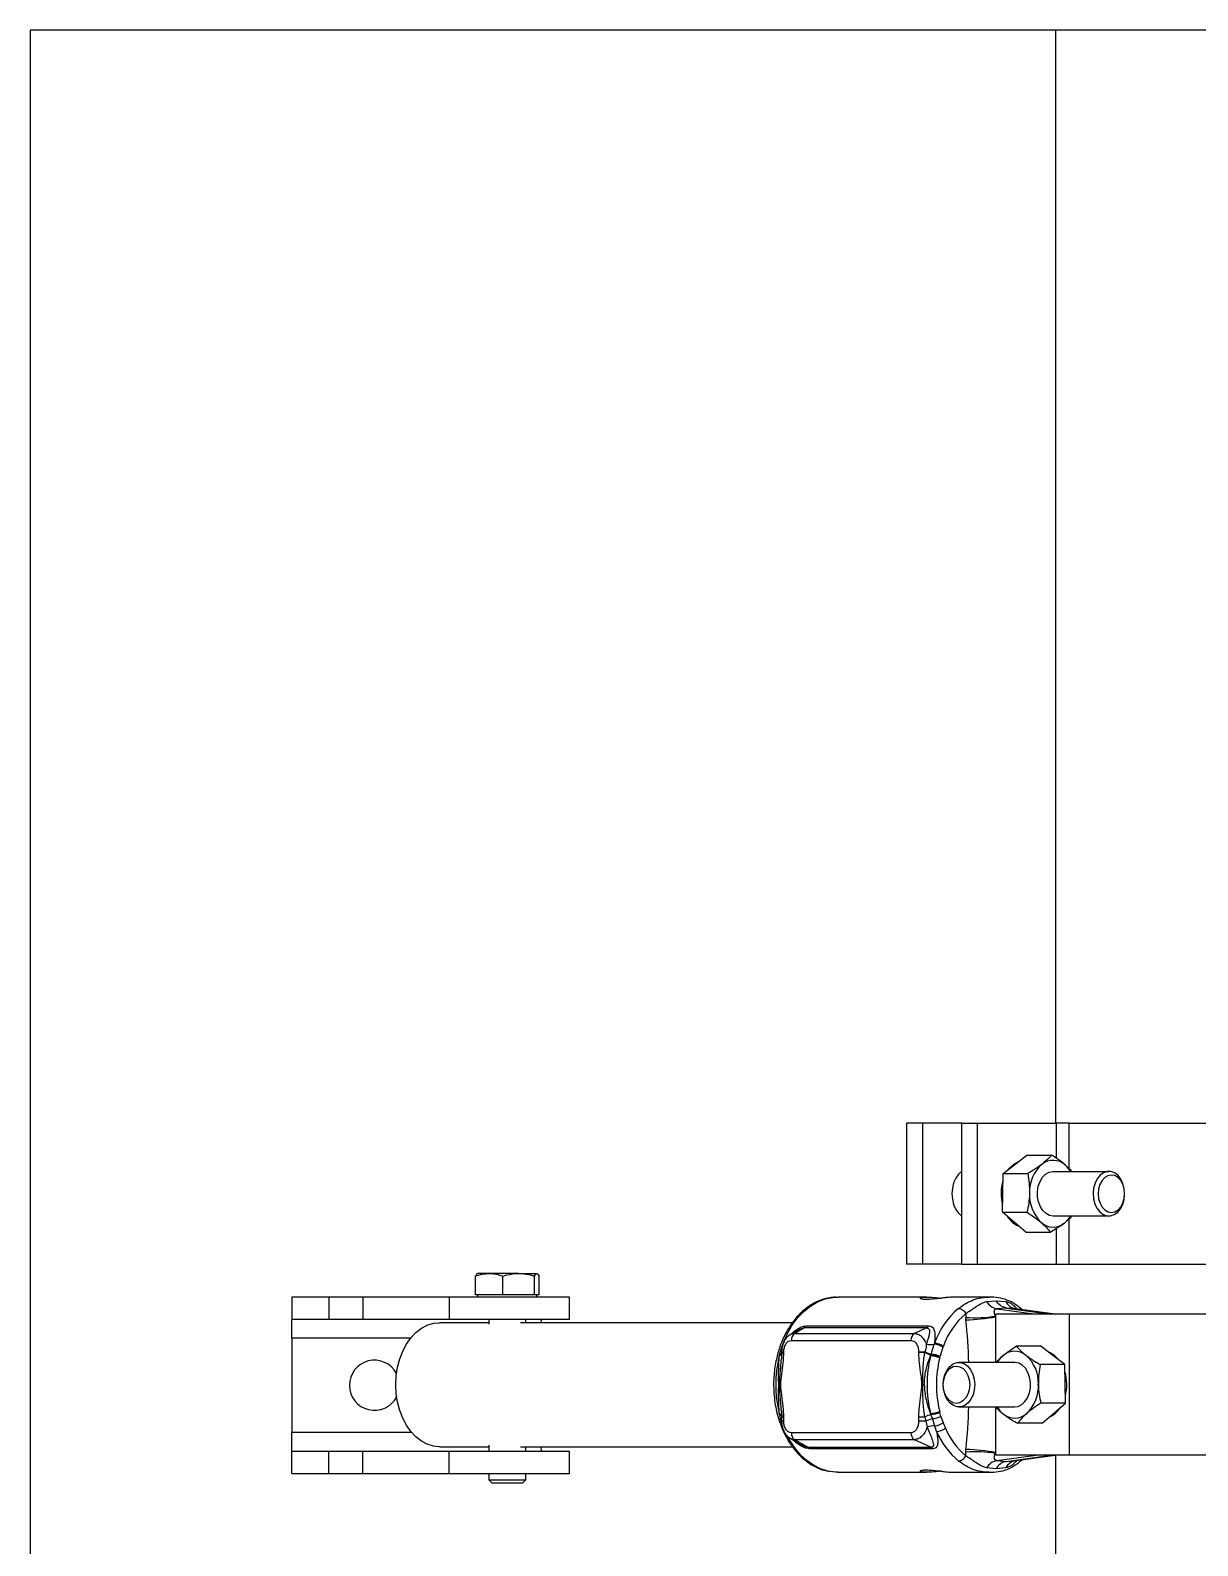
# Model space of a CAD drawing. Header units: millimetres. Extents: x 0 to 42050, y 0 to 29700.
# Drawn here: x 14712 to 17352, y 19696 to 23123 of the extents above; entities that cross this region are included whole.
import ezdxf

# ---------------------------------------------------------------- set-up
doc = ezdxf.new("R2010")
doc.units = ezdxf.units.MM
doc.header["$LTSCALE"] = 50
doc.layers.add('KVC', color=7, linetype='Continuous')

msp = doc.modelspace()

# ---------------------------------------------------------------- linework, layer by layer
at = {"color": 7, "linetype": 'Continuous', "lineweight": 25}
for p, q in [((19991.6, 23123.3), (14711.6, 23123.3)), ((14711.6, 23123.3), (14711.6, 17843.3))]:
    msp.add_line(p, q, dxfattribs=at)
msp.add_line((17030.6, 20652), (17030.6, 23123.3))
msp.add_line((17030.6, 20652), (17030.6, 23123.3))
at = {"elevation": 0}
msp.add_lwpolyline([(17030.6, 17843.3), (17030.9, 19901)], dxfattribs=at)
at = {"layer": 'KVC', "color": 3, "linetype": 'Continuous', "lineweight": 25}
for p, q in [((16728.9, 20652), (16693.3, 20652)), ((16693.3, 20652), (16693.3, 20332.9)), ((16728.9, 20652), (16728.9, 20332.9)), ((16818, 20652), (16728.9, 20652)), ((16818, 20332.9), (16818, 20652)), ((16818, 20652), (16853.6, 20652)), ((16853.6, 20332.9), (16853.6, 20652)), ((16853.6, 20652), (17031.6, 20652)), ((17060.9, 20652), (17031.6, 20652)), ((17031.6, 20652), (17031.6, 20572.7)), ((17060.9, 20652), (17678.5, 20652)), ((17060.9, 20549), (17060.9, 20652)), ((16817.4, 20542.8), (16818, 20542.8)), ((16818, 20442), (16817.4, 20442)), ((17060.9, 20332.9), (17060.9, 20435.6)), ((17031.6, 20413.5), (17031.6, 20332.9)), ((16728.9, 20332.9), (16693.3, 20332.9)), ((16818, 20332.9), (16728.9, 20332.9)), ((16818, 20332.9), (16853.6, 20332.9)), ((16853.6, 20332.9), (17031.6, 20332.9)), ((17031.6, 20332.9), (17060.9, 20332.9)), ((17060.9, 20332.9), (17678.5, 20332.9)), ((15302.9, 20258.4), (15302.9, 20208)), ((15386.9, 20258.4), (15302.9, 20258.4)), ((15386.9, 20258.4), (15386.9, 20208)), ((15463.4, 20258.4), (15386.9, 20258.4)), ((15463.4, 20258.4), (15463.4, 20208)), ((15659.1, 20258.4), (15463.4, 20258.4)), ((15659.1, 20258.4), (15659.1, 20208)), ((15930.9, 20258.4), (15659.1, 20258.4)), ((15930.9, 20208), (15930.9, 20258.4)), ((16532.5, 20258.6), (16537.6, 20258.7)), ((16737.9, 20258.7), (16537.6, 20258.7)), ((16879.7, 20258.7), (16803.1, 20258.7)), ((16827.2, 20221.2), (16827.1, 20212.8)), ((16874.3, 20248.4), (16895.7, 20250.5)), ((16895, 20110.9), (16895, 20220.1)), ((17060.9, 20220.1), (16895, 20220.1)), ((16895.7, 20250.5), (16917.4, 20248.4)), ((16918.9, 20233.9), (16897.3, 20232.3)), ((16897.3, 20232.3), (16986.6, 20220.1)), ((16918.9, 20233.9), (17019.7, 20220.1)), ((16940.1, 20232.3), (16918.9, 20233.9)), ((17029.5, 20220.1), (16939.8, 20232.4)), ((16940.1, 20232.3), (17029.4, 20220.1)), ((16954.6, 20230.3), (16953, 20231.8)), ((16953.1, 20231.4), (16954.2, 20230.4)), ((17060.9, 20220.1), (17060.9, 19901)), ((17678.5, 20220.1), (17060.9, 20220.1)), ((15386.9, 20208), (15302.9, 20208)), ((15302.9, 20166), (15302.9, 20208)), ((15463.4, 20208), (15386.9, 20208)), ((15659.1, 20208), (15463.4, 20208)), ((15748.3, 20200.8), (15637.3, 20200.8)), ((15930.9, 20208), (15659.1, 20208)), ((15748.3, 20208), (15748.3, 20197.6)), ((16435.1, 20200.8), (15819.9, 20200.8)), ((15832.2, 20200.8), (15832.2, 20208)), ((16461.8, 20189), (16440.6, 20176.5)), ((16447.9, 20183.9), (16449.2, 20184.8)), ((16738.1, 20189), (16461.8, 20189)), ((16466.6, 20193.5), (16742.9, 20193.5)), ((16738.1, 20189), (16710.9, 20176.5)), ((16827.5, 20207.2), (16827.1, 20212.8)), ((15302.9, 20166), (15302.9, 19952.4)), ((15572, 20166), (15302.9, 20166)), ((16405.8, 20129.2), (16413, 20152)), ((16414, 20154), (16413, 20152)), ((16447.9, 20184), (16429.7, 20173.4)), ((16432.8, 20160.7), (16703.1, 20160.7)), ((16440.6, 20176.5), (16710.9, 20176.5)), ((16748.6, 20129.3), (16755.6, 20151.9)), ((16756.2, 20154.3), (16755.6, 20151.9)), ((16405.6, 20127.8), (16405.3, 20126)), ((16405.8, 20129.2), (16405.6, 20127.8)), ((16410, 20117.9), (16410.2, 20120)), ((16410.8, 20133.5), (16410.1, 20120)), ((16410.7, 20135), (16410.7, 20133.5)), ((16410.7, 20135), (16415.6, 20135)), ((16410.7, 20133.5), (16415.6, 20133.5)), ((16415.6, 20133.5), (16415.6, 20135)), ((16720.3, 20135), (16735, 20135)), ((16720.3, 20135), (16720.3, 20133.5)), ((16734.7, 20133.5), (16720.3, 20133.5)), ((16735, 20135), (16734.7, 20133.5)), ((16747.3, 20125.6), (16748.1, 20127.9)), ((16748.1, 20127.9), (16748.6, 20129.3)), ((16768.1, 20121.1), (16768.6, 20123.3)), ((16768.6, 20123.3), (16769, 20124.7)), ((16775.5, 20145.4), (16769, 20124.7)), ((16776.4, 20147.8), (16775.5, 20145.4)), ((16406.4, 20060.6), (16404, 20060.6)), ((16730.1, 20060.6), (16733.1, 20060.6)), ((16405.3, 19995.1), (16405.6, 19993.3)), ((16405.6, 19993.3), (16407.2, 19984.1)), ((16411.3, 19971.8), (16407.2, 19984.1)), ((16410.1, 20001.6), (16410.8, 19987.6)), ((16410.7, 19987.6), (16410.7, 19977.7)), ((16410.7, 19987.6), (16415.6, 19987.6)), ((16415.6, 19977.7), (16415.6, 19987.6)), ((16720.3, 19987.6), (16720.3, 19977.7)), ((16720.3, 19987.6), (16734.7, 19987.6)), ((16734.7, 19987.6), (16736.9, 19977.7)), ((16747.3, 19995.5), (16748.1, 19993.2)), ((16751.5, 19983.8), (16748.1, 19993.2)), ((16757.1, 19967.5), (16751.5, 19983.8)), ((16768.6, 19997.8), (16768.1, 20000)), ((16771, 19988.8), (16768.6, 19997.8)), ((16771, 19988.8), (16775.9, 19974.2)), ((16895, 19901), (16895, 20009.6)), ((15302.9, 19910.4), (15302.9, 19952.4)), ((15574.2, 19952.4), (15302.9, 19952.4)), ((16415.6, 19977.7), (16410.7, 19977.7)), ((16703.1, 19952), (16432.8, 19952)), ((16736.9, 19977.7), (16720.3, 19977.7)), ((16736.9, 19977.7), (16739.7, 19964.3)), ((16761.1, 19954.9), (16757.1, 19967.5)), ((16775.9, 19974.2), (16780.9, 19962.2)), ((15302.9, 19860.1), (15302.9, 19910.4)), ((15302.9, 19910.4), (15386.9, 19910.4)), ((15386.9, 19860.1), (15386.9, 19910.4)), ((15386.9, 19910.4), (15463.4, 19910.4)), ((15463.4, 19860.1), (15463.4, 19910.4)), ((15463.4, 19910.4), (15659.1, 19910.4)), ((15637.3, 19920.3), (15748.3, 19920.3)), ((15659.1, 19860.1), (15659.1, 19910.4)), ((15659.1, 19910.4), (15930.9, 19910.4)), ((15748.3, 19923.5), (15748.3, 19910.4)), ((15819.9, 19920.3), (16434.9, 19920.3)), ((15832.2, 19910.4), (15832.2, 19920.3)), ((15930.9, 19860.1), (15930.9, 19910.4)), ((16429.7, 19939.3), (16454.9, 19924.5)), ((16710.9, 19936.2), (16440.6, 19936.2)), ((16469.8, 19919.1), (16440.6, 19936.2)), ((16456.3, 19923.7), (16455, 19924.6)), ((16469.8, 19919.1), (16748.4, 19919.1)), ((16752.4, 19915.6), (16473.9, 19915.6)), ((16748.4, 19919.1), (16710.9, 19936.2)), ((16827.1, 19908.3), (16827.5, 19913.9)), ((16827.2, 19899.9), (16827.1, 19908.3)), ((17060.9, 19901), (16895, 19901)), ((16897.3, 19888.8), (16986.6, 19901)), ((16897.3, 19888.8), (16918.9, 19887.2)), ((16918.9, 19887.2), (17019.7, 19901)), ((16918.9, 19887.2), (16940.1, 19888.8)), ((16940.1, 19888.8), (17029.4, 19901)), ((16940.7, 19888.9), (17029.5, 19901)), ((16953.2, 19889.7), (16954.2, 19890.7)), ((17678.5, 19901), (17060.9, 19901)), ((15302.9, 19860.1), (15386.9, 19860.1)), ((15386.9, 19860.1), (15463.4, 19860.1)), ((15463.4, 19860.1), (15659.1, 19860.1)), ((15659.1, 19860.1), (15930.9, 19860.1)), ((16537.6, 19862.4), (16737.9, 19862.4)), ((16803.1, 19862.4), (16879.7, 19862.4)), ((16895.7, 19870.6), (16874.3, 19872.7)), ((16917.4, 19872.7), (16895.7, 19870.6))]:
    msp.add_line(p, q, dxfattribs=at)
at = {"layer": 'KVC', "color": 7, "linetype": 'Continuous', "lineweight": 25}
for p, q in [((16938.4, 20558.7), (16965.5, 20579.7)), ((16965.5, 20579.7), (17021.3, 20579.7)), ((16910.7, 20494.2), (16911.4, 20537.8)), ((16911.4, 20537.8), (16938.4, 20558.7)), ((16911.4, 20537.8), (16967.2, 20537.8)), ((17024.7, 20542.8), (17150.8, 20542.8)), ((16909.9, 20450.6), (16910.7, 20494.2)), ((16909.9, 20450.6), (16965.7, 20450.6)), ((16936.3, 20427.9), (16909.9, 20450.6)), ((16962.6, 20405.2), (16936.3, 20427.9)), ((17150.8, 20442), (17024.7, 20442)), ((16962.6, 20405.2), (17018.4, 20405.2)), ((15718.6, 20263.5), (15718.6, 20306.2)), ((15749.3, 20312.2), (15723.1, 20312.2)), ((15815.9, 20312.2), (15749.3, 20312.2)), ((15780.1, 20263.5), (15780.1, 20306.2)), ((15815.9, 20312.2), (15856.9, 20312.2)), ((15851.8, 20263.5), (15851.8, 20306.2)), ((15862, 20263.5), (15862, 20306.2)), ((15749.3, 20263.5), (15718.6, 20263.5)), ((15723.1, 20263.5), (15723.1, 20258.4)), ((15780.1, 20263.5), (15749.3, 20263.5)), ((15815.9, 20263.5), (15780.1, 20263.5)), ((15851.8, 20263.5), (15815.9, 20263.5)), ((15856.9, 20263.5), (15851.8, 20263.5)), ((15862, 20263.5), (15856.9, 20263.5)), ((15857.4, 20258.4), (15857.4, 20263.5)), ((16996.9, 20147.8), (16941.1, 20147.8)), ((17024, 20126.9), (16996.9, 20147.8)), ((17051.1, 20105.9), (17024, 20126.9)), ((16937.8, 20110.9), (16811.7, 20110.9)), ((17051.1, 20105.9), (16995.3, 20105.9)), ((17051.8, 20062.3), (17051.1, 20105.9)), ((17052.5, 20018.7), (17051.8, 20062.3)), ((17052.5, 20018.7), (16996.7, 20018.7)), ((17026.2, 19996), (17052.5, 20018.7)), ((16811.7, 20010.2), (16937.8, 20010.2)), ((16999.8, 19973.3), (17026.2, 19996)), ((16999.8, 19973.3), (16944, 19973.3)), ((15748.3, 19860.1), (15748.3, 19845.5)), ((15748.3, 19845.5), (15755.2, 19838.5)), ((15748.3, 19845.5), (15806.3, 19845.5)), ((15806.3, 19845.5), (15832.2, 19845.5)), ((15825.3, 19838.5), (15832.2, 19845.5)), ((15832.2, 19845.5), (15832.2, 19860.1)), ((15755.2, 19838.5), (15803.6, 19838.5)), ((15803.6, 19838.5), (15825.3, 19838.5))]:
    msp.add_line(p, q, dxfattribs=at)
at = {"layer": 'KVC', "color": 7, "linetype": 'Continuous', "lineweight": 25, "elevation": 0, "flags": 128}
for points in [[(16934.9, 20558.7), (16944.5, 20564.5), (16947.5, 20565.7)], [(16923.9, 20547.5), (16926.2, 20550.4), (16934.9, 20558.7)], [(17024.7, 20442), (17016.7, 20443.3), (17008.6, 20447.4), (17001.5, 20454.2), (16995.7, 20463.1), (16991.6, 20473.8), (16989.4, 20485.5), (16989.2, 20497.7), (16991.1, 20509.5), (16995, 20520.3), (17000.6, 20529.6), (17007.6, 20536.6), (17015.5, 20541.1), (17024, 20542.8), (17024.7, 20542.8)], [(17116.3, 20505.2), (17115.1, 20493.1), (17116, 20481.1), (17119, 20469.6), (17123.8, 20459.5), (17130.1, 20451.4), (17137.7, 20445.6), (17146, 20442.5), (17154.6, 20442.3), (17162.9, 20445.1), (17170.6, 20450.6), (17177.1, 20458.5), (17182.1, 20468.4), (17185.2, 20479.7), (17186.4, 20491.7), (17185.5, 20503.8), (17182.5, 20515.2), (17177.8, 20525.3), (17171.4, 20533.5), (17163.9, 20539.3), (17155.5, 20542.4), (17147, 20542.5), (17138.6, 20539.8), (17130.9, 20534.3), (17124.4, 20526.4), (17119.4, 20516.5), (17116.3, 20505.2)], [(17127.5, 20503.1), (17126.6, 20492.2), (17127.6, 20481.2), (17130.7, 20471.1), (17135.5, 20462.3), (17141.7, 20455.7), (17148.9, 20451.5), (17156.7, 20450.1), (17164.4, 20451.7), (17171.6, 20455.9), (17177.8, 20462.7), (17182.5, 20471.5), (17185.4, 20481.7), (17186.4, 20492.7), (17185.3, 20503.6), (17182.3, 20513.8), (17177.5, 20522.5), (17171.3, 20529.2), (17164, 20533.4), (17156.3, 20534.7), (17148.6, 20533.2), (17141.4, 20528.9), (17135.2, 20522.1), (17130.5, 20513.3), (17127.5, 20503.1)], [(17027.6, 20126.9), (17017.9, 20132.7), (17014.9, 20133.9)], [(17038.5, 20115.7), (17036.2, 20118.5), (17027.6, 20126.9)], [(16846.2, 20073.3), (16847.3, 20061.3), (16846.4, 20049.2), (16843.5, 20037.8), (16838.7, 20027.7), (16832.3, 20019.5), (16824.8, 20013.7), (16816.5, 20010.6), (16807.9, 20010.5), (16799.5, 20013.2), (16791.9, 20018.7), (16785.3, 20026.6), (16780.4, 20036.5), (16777.2, 20047.8), (16776.1, 20059.9), (16777, 20071.9), (16779.9, 20083.4), (16784.7, 20093.4), (16791, 20101.6), (16798.6, 20107.4), (16806.9, 20110.5), (16815.5, 20110.7), (16823.9, 20107.9), (16831.5, 20102.4), (16838, 20094.5), (16843, 20084.6), (16846.2, 20073.3)], [(16834.9, 20071.2), (16835.9, 20060.3), (16834.8, 20049.3), (16831.8, 20039.2), (16827, 20030.5), (16820.8, 20023.8), (16813.5, 20019.6), (16805.8, 20018.3), (16798, 20019.8), (16790.8, 20024.1), (16784.7, 20030.8), (16780, 20039.6), (16777, 20049.9), (16776.1, 20060.8), (16777.1, 20071.8), (16780.2, 20081.9), (16785, 20090.6), (16791.2, 20097.3), (16798.4, 20101.5), (16806.2, 20102.8), (16813.9, 20101.3), (16821.1, 20097), (16827.2, 20090.3), (16832, 20081.5), (16834.9, 20071.2)], [(16937.8, 20010.2), (16945.7, 20011.4), (16953.8, 20015.5), (16961, 20022.3), (16966.8, 20031.2), (16970.9, 20041.9), (16973.1, 20053.6), (16973.2, 20065.8), (16971.3, 20077.6), (16967.5, 20088.5), (16961.9, 20097.7), (16954.9, 20104.8), (16946.9, 20109.3), (16938.4, 20110.9), (16937.8, 20110.9)]]:
    msp.add_lwpolyline(points, dxfattribs=at)
at = {"layer": 'KVC', "color": 3, "linetype": 'Continuous', "lineweight": 25, "elevation": 0, "flags": 128}
for points in [[(16818, 20543.2), (16810.8, 20536.8), (16804.5, 20527.8), (16799.7, 20517), (16796.7, 20505), (16795.7, 20492.4), (16796.7, 20479.8), (16799.7, 20467.8), (16804.5, 20457.1), (16810.8, 20448.1), (16818, 20441.7)], [(16414, 20154), (16423.2, 20175), (16434.1, 20194.3), (16446.7, 20211.4), (16460.7, 20226.2), (16475.8, 20238.5), (16492, 20248), (16508.8, 20254.5), (16526.1, 20258.1), (16532.5, 20258.6)], [(15637.3, 19920.3), (15623.2, 19921.7), (15609.4, 19926), (15596.1, 19933), (15583.7, 19942.6), (15572.4, 19954.6), (15562.4, 19968.7), (15553.9, 19984.7), (15547.1, 20002.3), (15542.2, 20021), (15539.2, 20040.6), (15538.2, 20060.6), (15539.2, 20080.5), (15542.2, 20100.1), (15547.1, 20118.8), (15553.9, 20136.4), (15562.4, 20152.4), (15572.4, 20166.5), (15583.7, 20178.5), (15596.1, 20188.1), (15609.4, 20195.1), (15623.2, 20199.4), (15637.3, 20200.8)], [(16405.6, 20127.8), (16407, 20128.3), (16408.2, 20128.9), (16409.2, 20129.6), (16410, 20130.3), (16410.6, 20131), (16410.9, 20131.8), (16411, 20132.2)], [(16537.6, 19862.4), (16532.4, 19862.5), (16515.5, 19864.8), (16498.8, 19870.1), (16482.8, 19878.2), (16467.5, 19888.9), (16453.3, 19902.2), (16440.3, 19917.9), (16428.8, 19935.6), (16424.9, 19942.7)]]:
    msp.add_lwpolyline(points, dxfattribs=at)
at = {"layer": 'KVC', "color": 7, "linetype": 'Continuous', "lineweight": 25}
for centre, radius, start, end in [((17024.7, 20527.2), 40.7, 47.0317, 129.2072), ((17054.7, 20496.5), 83.5, 131.8131, 181.6095), ((17010, 20508.7), 64.3, 32.0392, 48.6837), ((17011.3, 20492.4), 104.3, 163.9836, 194.1353), ((17057.3, 20489.4), 86.2, 176.7931, 225.4848), ((16966.8, 20468.6), 53.2, 212.0849, 246.4669), ((17024.6, 20457.6), 40.7, 227.0317, 309.2072), ((17011.6, 20474.9), 62.2, 308.4204, 328.1652), ((16952.4, 20076.9), 64.3, 131.3163, 147.9608), ((16937.7, 20095.4), 40.7, 50.7928, 132.9683), ((16907.8, 20064.7), 83.5, 358.3905, 48.1869), ((16951.1, 20060.5), 104.3, 345.8647, 16.0164), ((16905.1, 20057.5), 86.2, 314.5152, 3.2069), ((16950.8, 20043), 62.2, 211.8348, 231.5796), ((16937.9, 20025.8), 40.7, 230.7928, 312.9683), ((16995.6, 20036.7), 53.2, 293.5331, 327.9151)]:
    msp.add_arc(centre, radius, start, end, dxfattribs=at)
at = {"layer": 'KVC', "color": 3, "linetype": 'Continuous', "lineweight": 25}
for centre, radius, start, end in [((16928.8, 20093.1), 183.1, 130.1211, 160.4817), ((16937, 20090.9), 170.4, 130.1211, 160.4817), ((16903.9, 20266.1), 34.5, 210.8626, 258.9424), ((16945.9, 20264.4), 32.7, 209.3376, 259.9033), ((16455.8, 20200.1), 12.6, 298.5499, 328.6184), ((16732.1, 20200.1), 12.6, 298.5499, 328.6184), ((16848.8, 20485.3), 273.3, 265.4531, 279.5872), ((16817, 20636.8), 429.8, 271.4015, 280.4773), ((15365.8, 20060.9), 1469, 1.9506, 5.7127), ((16450.2, 20161.9), 17.5, 123.4724, 183.8456), ((16720.6, 20161.9), 17.5, 123.4724, 183.8456), ((16748.6, 20181.4), 30.3, 249.384, 283.2905), ((16752.6, 20108.5), 43.5, 58.1751, 85.9797), ((16753.7, 20112), 42.4, 57.6789, 86.5871), ((15489.8, 20059.2), 56.7, 28.0828, 332.5333), ((16673.1, 20060.6), 275.7, 166.2597, 193.7403), ((16403.9, 20134.1), 8.16, 280.1819, 325.3493), ((16404.4, 20136.4), 7.36, 280.8297, 332.6485), ((16824.8, 20330.1), 216.3, 245.3628, 249.2235), ((16815.7, 20308.8), 191.6, 245.0883, 249.5013), ((17015.3, 20060.6), 275.8, 166.3559, 193.6441), ((16744.9, 20064.4), 61.3, 67.7645, 87.7467), ((16745.4, 20067.6), 60.3, 67.3668, 87.467), ((16745.8, 20069.7), 59.7, 67.1058, 87.2752), ((17017.5, 20060.6), 256.7, 166.3559, 193.6441), ((16403.8, 19987), 8.2, 35.0506, 79.7475), ((16404.4, 19986.3), 7.07, 21.5682, 80.343), ((16404.6, 19975.3), 9.24, 48.9036, 73.2555), ((16824.8, 19791), 216.3, 110.7765, 114.6372), ((16789.6, 19872.9), 117.3, 108.9322, 116.6765), ((16744.9, 20056.7), 61.3, 272.2533, 292.2355), ((16745.4, 20053.5), 60.3, 272.533, 292.6332), ((16747.7, 20039.7), 56, 273.8877, 294.5999), ((15365.8, 20060.2), 1469, 354.2873, 358.0494), ((16450.2, 19950.8), 17.5, 176.1544, 236.5276), ((16720.6, 19950.8), 17.5, 176.1544, 236.5276), ((16754.3, 19933.3), 34.3, 85.2501, 115.2333), ((16752.4, 20010.4), 43.1, 276.3073, 302.9866), ((16758.6, 19992.4), 37.6, 273.9425, 306.6165), ((16924.2, 20024), 177.2, 202.974, 230.1956), ((16932.7, 20026.6), 164.9, 202.974, 230.1956), ((16464.1, 19908.4), 12.1, 36.3321, 61.8618), ((16742.7, 19908.4), 12.1, 36.3321, 61.8618), ((16817, 19484.3), 429.8, 79.5227, 88.5985), ((16848.8, 19635.8), 273.3, 80.4128, 94.547), ((16903.9, 19855), 34.5, 101.0577, 149.1381), ((16945.9, 19856.7), 32.7, 100.0972, 150.6666)]:
    msp.add_arc(centre, radius, start, end, dxfattribs=at)
at = {"layer": 'KVC', "color": 7, "linetype": 'Continuous', "lineweight": 25}
for points, knots in [([(17021.3, 20579.7), (17019.8, 20577.9), (17013.7, 20571.1), (17005.3, 20564), (16999, 20558.7)], [0, 0, 0, 0, 0.257551, 1, 1, 1, 1]), ([(17052.4, 20557), (17051.8, 20557.5), (17047, 20561.6), (17037.1, 20569.3), (17026.6, 20576.2), (17021.3, 20579.7)], [0, 0, 0, 0, 0.07009, 0.530784, 1, 1, 1, 1]), ([(16999, 20558.7), (16996.5, 20556.8), (16987.1, 20549.8), (16975.6, 20542.9), (16967.2, 20537.8)], [0, 0, 0, 0, 0.268634, 1, 1, 1, 1]), ([(16967.2, 20537.8), (16968.4, 20530.7), (16970.8, 20516.4), (16971.1, 20501.6), (16971.2, 20494.2)], [0, 0, 0, 0, 0.495458, 1, 1, 1, 1]), ([(17066.8, 20542.8), (17066.1, 20543.7), (17062.2, 20548.3), (17056.8, 20553.1), (17052.4, 20557)], [0, 0, 0, 0, 0.186759, 1, 1, 1, 1]), ([(16971.2, 20494.2), (16971.2, 20493.2), (16971, 20485.3), (16969.7, 20470.6), (16967.1, 20457.3), (16965.7, 20450.6)], [0, 0, 0, 0, 0.07009, 0.530784, 1, 1, 1, 1]), ([(16965.7, 20450.6), (16971.3, 20446.9), (16982.7, 20439.4), (16992.1, 20431.8), (16996.9, 20427.9)], [0, 0, 0, 0, 0.495458, 1, 1, 1, 1]), ([(16996.9, 20427.9), (16997.5, 20427.3), (17002.2, 20423.3), (17010, 20415.6), (17015.6, 20408.7), (17018.4, 20405.2)], [0, 0, 0, 0, 0.07009, 0.530784, 1, 1, 1, 1]), ([(17050.3, 20426.1), (17047.8, 20424.2), (17038.3, 20417.1), (17026.8, 20410.2), (17018.4, 20405.2)], [0, 0, 0, 0, 0.268634, 1, 1, 1, 1]), ([(17068, 20442), (17067.9, 20442), (17063.2, 20436.8), (17056.7, 20431.4), (17050.3, 20426.1)], [0, 0, 0, 0, 0.018168, 1, 1, 1, 1]), ([(15718.6, 20306.2), (15723.6, 20307.8), (15733.6, 20311.2), (15744.1, 20311.8), (15749.3, 20312.2)], [0, 0, 0, 0, 0.495458, 1, 1, 1, 1]), ([(15723.7, 20312.2), (15723.5, 20312.2), (15722.6, 20312.1), (15720.9, 20310.8), (15719.3, 20307.7), (15718.6, 20306.2)], [0, 0, 0, 0, 0.070086, 0.530782, 1, 1, 1, 1]), ([(15749.3, 20312.2), (15750, 20312.2), (15755.6, 20312.1), (15766, 20310.8), (15775.3, 20307.7), (15780.1, 20306.2)], [0, 0, 0, 0, 0.070086, 0.530782, 1, 1, 1, 1]), ([(15780.1, 20306.2), (15783.1, 20307.1), (15794.8, 20310.6), (15806.9, 20311.5), (15815.9, 20312.2)], [0, 0, 0, 0, 0.257551, 1, 1, 1, 1]), ([(15815.9, 20312.2), (15819.2, 20312.1), (15831.3, 20311.7), (15843.1, 20308.5), (15851.8, 20306.2)], [0, 0, 0, 0, 0.268634, 1, 1, 1, 1]), ([(15851.8, 20306.2), (15852.6, 20307.8), (15854.3, 20311.2), (15856, 20311.8), (15856.9, 20312.2)], [0, 0, 0, 0, 0.495458, 1, 1, 1, 1]), ([(15856.9, 20312.2), (15857, 20312.2), (15857.9, 20312.1), (15859.6, 20310.8), (15861.2, 20307.7), (15862, 20306.2)], [0, 0, 0, 0, 0.070086, 0.530782, 1, 1, 1, 1]), ([(16895.7, 20110.9), (16896.4, 20111.8), (16900.2, 20116.4), (16905.6, 20121.2), (16910, 20125.1)], [0, 0, 0, 0, 0.186759, 1, 1, 1, 1]), ([(16910, 20125.1), (16910.6, 20125.7), (16915.4, 20129.7), (16925.4, 20137.4), (16935.9, 20144.3), (16941.1, 20147.8)], [0, 0, 0, 0, 0.07009, 0.530784, 1, 1, 1, 1]), ([(16941.1, 20147.8), (16942.7, 20146), (16948.7, 20139.2), (16957.2, 20132.1), (16963.4, 20126.9)], [0, 0, 0, 0, 0.257551, 1, 1, 1, 1]), ([(16963.4, 20126.9), (16966, 20125), (16975.4, 20117.9), (16986.9, 20111), (16995.3, 20105.9)], [0, 0, 0, 0, 0.268634, 1, 1, 1, 1]), ([(16995.3, 20105.9), (16994.1, 20098.8), (16991.6, 20084.5), (16991.4, 20069.8), (16991.2, 20062.3)], [0, 0, 0, 0, 0.495458, 1, 1, 1, 1]), ([(16991.2, 20062.3), (16991.2, 20061.3), (16991.4, 20053.4), (16992.7, 20038.7), (16995.4, 20025.4), (16996.7, 20018.7)], [0, 0, 0, 0, 0.07009, 0.5307844, 1, 1, 1, 1]), ([(16996.7, 20018.7), (16991.1, 20015), (16979.8, 20007.6), (16970.3, 19999.9), (16965.6, 19996)], [0, 0, 0, 0, 0.495458, 1, 1, 1, 1]), ([(16894.4, 20010.2), (16894.5, 20010.1), (16899.2, 20004.9), (16905.7, 19999.5), (16912.2, 19994.2)], [0, 0, 0, 0, 0.018168, 1, 1, 1, 1]), ([(16912.2, 19994.2), (16914.7, 19992.3), (16924.1, 19985.2), (16935.6, 19978.3), (16944, 19973.3)], [0, 0, 0, 0, 0.268634, 1, 1, 1, 1]), ([(16965.6, 19996), (16965, 19995.5), (16960.3, 19991.4), (16952.4, 19983.7), (16946.8, 19976.8), (16944, 19973.3)], [0, 0, 0, 0, 0.07009, 0.530784, 1, 1, 1, 1])]:
    msp.add_open_spline(points, degree=3, knots=knots, dxfattribs=at)
at = {"layer": 'KVC', "color": 3, "linetype": 'Continuous', "lineweight": 25}
for points, knots in [([(16532.1, 20258.3), (16527.9, 20258.1), (16518.2, 20257.5), (16503.9, 20253.7), (16489.9, 20248.2), (16474.5, 20239.8), (16456.8, 20226.5), (16439.2, 20207.6), (16424.9, 20186.6), (16414.5, 20166.7), (16405.4, 20143.9), (16397.7, 20116.5), (16393.4, 20088.2), (16392.3, 20062.6), (16392.9, 20041.4), (16395.2, 20020.3), (16399.3, 19999.1), (16404.8, 19979.4), (16411.4, 19961.9), (16417.6, 19948.4), (16423.6, 19937.4), (16429.6, 19927.5), (16437.2, 19916.8), (16447.5, 19904.4), (16462.1, 19890.3), (16482, 19876.4), (16501.7, 19867.5), (16514.8, 19865), (16518.9, 19864.1)], [0, 0, 0, 0, 0.028367, 0.065153, 0.09807, 0.127125, 0.178718, 0.237983, 0.282514, 0.32525, 0.363008, 0.415343, 0.47645, 0.510718, 0.54745, 0.585376, 0.61997, 0.660277, 0.693949, 0.721517, 0.742187, 0.76404, 0.787374, 0.818244, 0.859127, 0.910097, 0.971198, 1, 1, 1, 1]), ([(16735.7, 20253.3), (16734.2, 20253.4), (16731, 20253.5), (16727.6, 20254.1), (16725.3, 20254.9), (16724.2, 20255.7), (16724.5, 20256.7), (16726, 20257.5), (16728.9, 20258.2), (16732.9, 20258.7), (16738, 20258.8), (16743.8, 20258.6), (16750.5, 20258.2), (16757.6, 20257.5), (16764.4, 20256.8), (16768.7, 20256.3), (16770.6, 20256)], [0, 0, 0, 0, 0.0716383, 0.1453948, 0.2170212, 0.2906562, 0.3635266, 0.4384842, 0.5116892, 0.5871074, 0.6587462, 0.7325265, 0.8031656, 0.8758013, 0.9474468, 1, 1, 1, 1]), ([(16803.1, 20258.7), (16802.7, 20258.7), (16800.7, 20258.8), (16796, 20258.6), (16789.4, 20258.1), (16782.1, 20257.4), (16774.6, 20256.5), (16766.8, 20255.6), (16759.2, 20254.7), (16751.7, 20254), (16745.3, 20253.5), (16739.9, 20253.3), (16737.1, 20253.3), (16735.7, 20253.3)], [0, 0, 0, 0, 0.024351, 0.123163, 0.224831, 0.32395, 0.425818, 0.527223, 0.63151, 0.733798, 0.839168, 0.918841, 1, 1, 1, 1]), ([(16954.4, 20230.7), (16949, 20234.9), (16938.4, 20243.1), (16920.8, 20252.6), (16901, 20257.7), (16886.8, 20258.4), (16879.7, 20258.7)], [0, 0, 0, 0, 0.257731, 0.512244, 0.757756, 1, 1, 1, 1]), ([(16827.2, 20221.2), (16834.6, 20226.3), (16844, 20232.8), (16853.7, 20239.2), (16855.6, 20240.4), (16855.6, 20240.4), (16855.6, 20240.4), (16855.7, 20240.4), (16855.8, 20240.5), (16856.3, 20240.9), (16858.3, 20242.1), (16864.5, 20245.8), (16870.2, 20247.3), (16874.3, 20248.4)], [0, 0, 0, 0, 0.481039, 0.602181, 0.602186, 0.602227, 0.602336, 0.602745, 0.604321, 0.610506, 0.634933, 0.730908, 1, 1, 1, 1]), ([(16894.3, 20215.8), (16893.5, 20217.6), (16891.9, 20221.3), (16891.4, 20225.7), (16892, 20228.7), (16893.1, 20230.6), (16894.8, 20231.9), (16896.5, 20232.2), (16897.3, 20232.3)], [0, 0, 0, 0, 0.250384, 0.499914, 0.630835, 0.74968, 0.877121, 1, 1, 1, 1]), ([(16918.9, 20233.9), (16914.9, 20235), (16907, 20237.2), (16899.6, 20244.6), (16896.3, 20249.6), (16895.7, 20250.5)], [0, 0, 0, 0, 0.45132, 0.902622, 1, 1, 1, 1]), ([(16917.4, 20248.4), (16918.5, 20248.2), (16921, 20247.8), (16925.1, 20246.4), (16931.4, 20243.1), (16937.4, 20237.8), (16941.7, 20233.5), (16943.3, 20231.9)], [0, 0, 0, 0, 0.104556, 0.237787, 0.40129, 0.773507, 1, 1, 1, 1]), ([(15869.3, 20208), (15868.4, 20207.4), (15867, 20206.5), (15866.2, 20202.9), (15866.1, 20201), (15866.1, 20200.8)], [0, 0, 0, 0, 0.62743, 0.967049, 1, 1, 1, 1]), ([(16430.8, 20174), (16433, 20176.2), (16439.5, 20182.6), (16449.9, 20188.9), (16460, 20192.9), (16464.4, 20193.3), (16466.6, 20193.5)], [0, 0, 0, 0, 0.2061426, 0.6065198, 0.8100563, 1, 1, 1, 1]), ([(16449.2, 20184.8), (16451.5, 20185.9), (16454.8, 20187.6), (16459.1, 20188.8), (16461, 20188.9), (16461.8, 20189)], [0, 0, 0, 0, 0.501963, 0.758375, 1, 1, 1, 1]), ([(16738.1, 20189), (16739, 20188.9), (16740.8, 20188.8), (16743.3, 20187.5), (16745.6, 20183.6), (16744.5, 20172.7), (16740.6, 20160.9), (16737.9, 20153)], [0, 0, 0, 0, 0.060558, 0.125315, 0.251253, 0.501034, 1, 1, 1, 1]), ([(16742.9, 20193.5), (16744.8, 20193.3), (16748.7, 20192.9), (16753.8, 20189), (16757, 20181), (16757.7, 20168.8), (16756.7, 20159.1), (16756.2, 20154.3)], [0, 0, 0, 0, 0.11976, 0.248499, 0.500441, 0.749848, 1, 1, 1, 1]), ([(16429.7, 20173.3), (16426.7, 20171.1), (16420.9, 20166.9), (16415, 20157), (16411.3, 20146.2), (16410.9, 20138.7), (16410.7, 20135)], [0, 0, 0, 0, 0.263726, 0.517052, 0.761784, 1, 1, 1, 1]), ([(16415.6, 20135), (16415.8, 20138.3), (16416.1, 20143.3), (16418.3, 20149.3), (16420.5, 20153.4), (16423.2, 20156.7), (16427.2, 20159.8), (16430.6, 20160.4), (16432.8, 20160.7)], [0, 0, 0, 0, 0.247485, 0.379031, 0.50893, 0.637281, 0.764819, 1, 1, 1, 1]), ([(16440.6, 20176.5), (16437.7, 20176.3), (16433.6, 20175.9), (16430.2, 20173.3), (16429.1, 20172.5)], [0, 0, 0, 0, 0.68536, 1, 1, 1, 1]), ([(16703.1, 20160.7), (16705.3, 20160.4), (16708.7, 20159.8), (16712.7, 20156.7), (16715.4, 20153.4), (16717.6, 20149.3), (16719.7, 20143.3), (16720.1, 20138.3), (16720.3, 20135)], [0, 0, 0, 0, 0.235181, 0.362605, 0.49107, 0.620857, 0.752515, 1, 1, 1, 1]), ([(16710.9, 20176.5), (16713.5, 20176.1), (16718.8, 20175.4), (16726.2, 20170.4), (16733, 20163), (16736.3, 20156.4), (16737.9, 20153)], [0, 0, 0, 0, 0.249664, 0.498482, 0.74209, 1, 1, 1, 1]), ([(16737.9, 20153), (16737.8, 20150.1), (16737.5, 20144.3), (16735.8, 20138.1), (16735, 20135)], [0, 0, 0, 0, 0.492427, 1, 1, 1, 1]), ([(16404, 20060.6), (16403.9, 20071.8), (16403.6, 20094.4), (16404.7, 20115.5), (16405.3, 20126)], [0, 0, 0, 0, 0.50123, 1, 1, 1, 1]), ([(16406.4, 20060.6), (16406.4, 20064.8), (16406.5, 20072.6), (16407.3, 20084.5), (16408.2, 20095.4), (16409.2, 20106.7), (16409.7, 20113.9), (16410, 20117.9)], [0, 0, 0, 0, 0.222657, 0.406935, 0.618424, 0.791147, 1, 1, 1, 1]), ([(16415.6, 19987.6), (16415.3, 19995.6), (16414.6, 20012.1), (16410.9, 20036), (16407.7, 20060.3), (16410.8, 20084.8), (16414.6, 20108.8), (16415.3, 20125.5), (16415.6, 20133.5)], [0, 0, 0, 0, 0.162197, 0.336711, 0.49811, 0.660779, 0.836617, 1, 1, 1, 1]), ([(16720.3, 20133.5), (16720.6, 20125.5), (16721.3, 20108.8), (16725.1, 20084.8), (16728.2, 20060.3), (16725, 20036), (16721.2, 20012.1), (16720.6, 19995.6), (16720.3, 19987.6)], [0, 0, 0, 0, 0.163351, 0.339202, 0.50189, 0.663271, 0.837771, 1, 1, 1, 1]), ([(16730.1, 20060.6), (16730.1, 20065.6), (16730.1, 20075), (16730.3, 20089.2), (16730.9, 20103.9), (16732.1, 20118.9), (16733.9, 20128.9), (16734.7, 20133.5)], [0, 0, 0, 0, 0.20591, 0.384544, 0.582015, 0.810603, 1, 1, 1, 1]), ([(16733.1, 20060.6), (16733.9, 20071.8), (16735.6, 20094.1), (16743.4, 20115.1), (16747.3, 20125.6)], [0, 0, 0, 0, 0.501277, 1, 1, 1, 1]), ([(16405.3, 19995.1), (16404.7, 20005.6), (16403.6, 20026.7), (16403.9, 20049.3), (16404, 20060.6)], [0, 0, 0, 0, 0.49877, 1, 1, 1, 1]), ([(16410.2, 19998.8), (16410.1, 20001.6), (16409.6, 20010.3), (16408.2, 20025), (16406.7, 20042.8), (16406.5, 20054.6), (16406.4, 20060.6)], [0, 0, 0, 0, 0.139456, 0.426057, 0.713037, 1, 1, 1, 1]), ([(16734.7, 19987.6), (16733.9, 19992.2), (16732.1, 20002.2), (16730.9, 20017.2), (16730.3, 20031.9), (16730.1, 20046.1), (16730.1, 20055.5), (16730.1, 20060.6)], [0, 0, 0, 0, 0.18954, 0.417653, 0.615578, 0.794166, 1, 1, 1, 1]), ([(16733.1, 20060.6), (16733.9, 20049.3), (16735.6, 20027), (16743.4, 20006), (16747.3, 19995.5)], [0, 0, 0, 0, 0.501277, 1, 1, 1, 1]), ([(16410.7, 19977.7), (16410.9, 19974), (16411.3, 19966.5), (16415, 19955.7), (16420.9, 19945.9), (16426.7, 19941.6), (16429.7, 19939.4)], [0, 0, 0, 0, 0.238218, 0.48295, 0.736276, 1, 1, 1, 1]), ([(16432.8, 19952), (16430.6, 19952.3), (16427.2, 19952.9), (16423.2, 19956.1), (16420.5, 19959.4), (16418.3, 19963.4), (16416.1, 19969.4), (16415.8, 19974.4), (16415.6, 19977.7)], [0, 0, 0, 0, 0.235181, 0.362605, 0.49107, 0.620857, 0.752515, 1, 1, 1, 1]), ([(16720.3, 19977.7), (16720.1, 19974.4), (16719.7, 19969.5), (16717.6, 19963.4), (16715.4, 19959.4), (16712.7, 19956.1), (16708.7, 19952.9), (16705.3, 19952.3), (16703.1, 19952)], [0, 0, 0, 0, 0.247485, 0.379031, 0.50893, 0.637281, 0.764819, 1, 1, 1, 1]), ([(16739.7, 19964.3), (16738.1, 19960.3), (16735, 19952.5), (16727.8, 19943.6), (16719.6, 19937.5), (16713.8, 19936.7), (16710.9, 19936.2)], [0, 0, 0, 0, 0.260557, 0.502006, 0.75096, 1, 1, 1, 1]), ([(16739.7, 19964.3), (16741.8, 19959.4), (16746.1, 19949.6), (16751.1, 19936.5), (16753.9, 19927.7), (16753.8, 19922.9), (16753.1, 19920.8), (16751.5, 19919.3), (16749.4, 19919.1), (16748.4, 19919.1)], [0, 0, 0, 0, 0.250193, 0.499491, 0.749057, 0.817737, 0.876704, 0.941457, 1, 1, 1, 1]), ([(16761.1, 19954.9), (16761.7, 19951.6), (16762.8, 19945.1), (16763.8, 19936.5), (16763.9, 19929.5), (16763.2, 19923.9), (16761.5, 19919.5), (16758.3, 19916.3), (16754.4, 19915.8), (16752.4, 19915.6)], [0, 0, 0, 0, 0.174294, 0.339934, 0.498854, 0.624119, 0.749452, 0.875094, 1, 1, 1, 1]), ([(15865.9, 19920.3), (15866.1, 19918), (15866.4, 19913.9), (15867.8, 19911), (15868.8, 19910.7), (15869.3, 19910.4)], [0, 0, 0, 0, 0.383609, 0.681568, 1, 1, 1, 1]), ([(16440.6, 19936.2), (16437.4, 19936.5), (16433.2, 19936.8), (16429.9, 19939.5), (16429.1, 19940.2)], [0, 0, 0, 0, 0.764456, 1, 1, 1, 1]), ([(16473.9, 19915.6), (16471.5, 19915.8), (16466.9, 19916.3), (16458.8, 19919.6), (16451, 19924), (16443.8, 19928.9), (16439.6, 19932.9), (16437.6, 19934.7)], [0, 0, 0, 0, 0.204005, 0.408622, 0.612539, 0.816812, 1, 1, 1, 1]), ([(16469.8, 19919.1), (16468.9, 19919.1), (16467, 19919.2), (16462.3, 19920.6), (16458.7, 19922.5), (16456.3, 19923.7)], [0, 0, 0, 0, 0.237708, 0.495914, 1, 1, 1, 1]), ([(16874.3, 19872.7), (16870.2, 19873.8), (16862.1, 19876.1), (16846, 19887.1), (16834.7, 19894.8), (16827.2, 19899.9)], [0, 0, 0, 0, 0.269149, 0.51886, 1, 1, 1, 1]), ([(16879.7, 19862.4), (16886.8, 19862.7), (16901.1, 19863.4), (16920.8, 19868.5), (16938.5, 19878), (16949.1, 19886.2), (16954.4, 19890.4)], [0, 0, 0, 0, 0.242532, 0.488891, 0.743096, 1, 1, 1, 1]), ([(16897.3, 19888.8), (16896.5, 19888.9), (16894.8, 19889.2), (16893.1, 19890.6), (16892, 19892.4), (16891.4, 19895.4), (16891.9, 19899.8), (16893.5, 19903.5), (16894.3, 19905.3)], [0, 0, 0, 0, 0.123008, 0.250582, 0.3694, 0.500261, 0.749704, 1, 1, 1, 1]), ([(16918.9, 19887.2), (16914.9, 19886.1), (16907, 19883.9), (16899.6, 19876.5), (16896.3, 19871.5), (16895.7, 19870.6)], [0, 0, 0, 0, 0.451278, 0.902538, 1, 1, 1, 1]), ([(16943.8, 19889.3), (16941.9, 19887.6), (16939, 19885), (16934.6, 19880.8), (16928.2, 19875.7), (16921.6, 19873.8), (16917.4, 19872.7)], [0, 0, 0, 0, 0.228983, 0.36528, 0.600757, 1, 1, 1, 1]), ([(16770.6, 19865.1), (16768.8, 19864.9), (16764.4, 19864.3), (16757.6, 19863.6), (16750.2, 19862.9), (16743.5, 19862.5), (16737.5, 19862.3), (16732.6, 19862.5), (16728.7, 19862.9), (16726, 19863.6), (16724.5, 19864.4), (16724.2, 19865.3), (16725.2, 19866.2), (16727.5, 19867), (16731.1, 19867.6), (16735.8, 19867.8), (16741.4, 19867.8), (16747.7, 19867.5), (16754.6, 19866.9), (16762, 19866.1), (16769.6, 19865.2), (16777.4, 19864.3), (16785, 19863.4), (16792.2, 19862.8), (16798.4, 19862.4), (16801.7, 19862.4), (16803.1, 19862.4)], [0, 0, 0, 0, 0.0291664, 0.0728336, 0.1154797, 0.1594152, 0.2011489, 0.2441302, 0.2852816, 0.3275961, 0.3693338, 0.4122304, 0.4548667, 0.4987451, 0.5412112, 0.5849705, 0.6264005, 0.6690512, 0.7102168, 0.752528, 0.7945865, 0.8378236, 0.8805618, 0.9245699, 0.9667293, 1, 1, 1, 1])]:
    msp.add_open_spline(points, degree=3, knots=knots, dxfattribs=at)
for points in [[(16810.8, 20233.2), (16816.2, 20237.1), (16826.8, 20244.9), (16844, 20252.7), (16861.7, 20257.8), (16873.7, 20258.4), (16879.7, 20258.7)], [(16810.8, 20233.2), (16812.3, 20233), (16815.1, 20232.6), (16819.8, 20230), (16824.1, 20226.1), (16826.2, 20222.8), (16827.2, 20221.2)], [(16810.8, 19887.9), (16812.3, 19888.1), (16815.1, 19888.5), (16819.8, 19891.1), (16824.1, 19895), (16826.2, 19898.3), (16827.2, 19899.9)], [(16879.7, 19862.4), (16873.7, 19862.7), (16861.7, 19863.3), (16844, 19868.4), (16826.8, 19876.2), (16816.2, 19884), (16810.8, 19887.9)]]:
    msp.add_open_spline(points, degree=3, dxfattribs=at)

doc.saveas('drawing.dxf')
